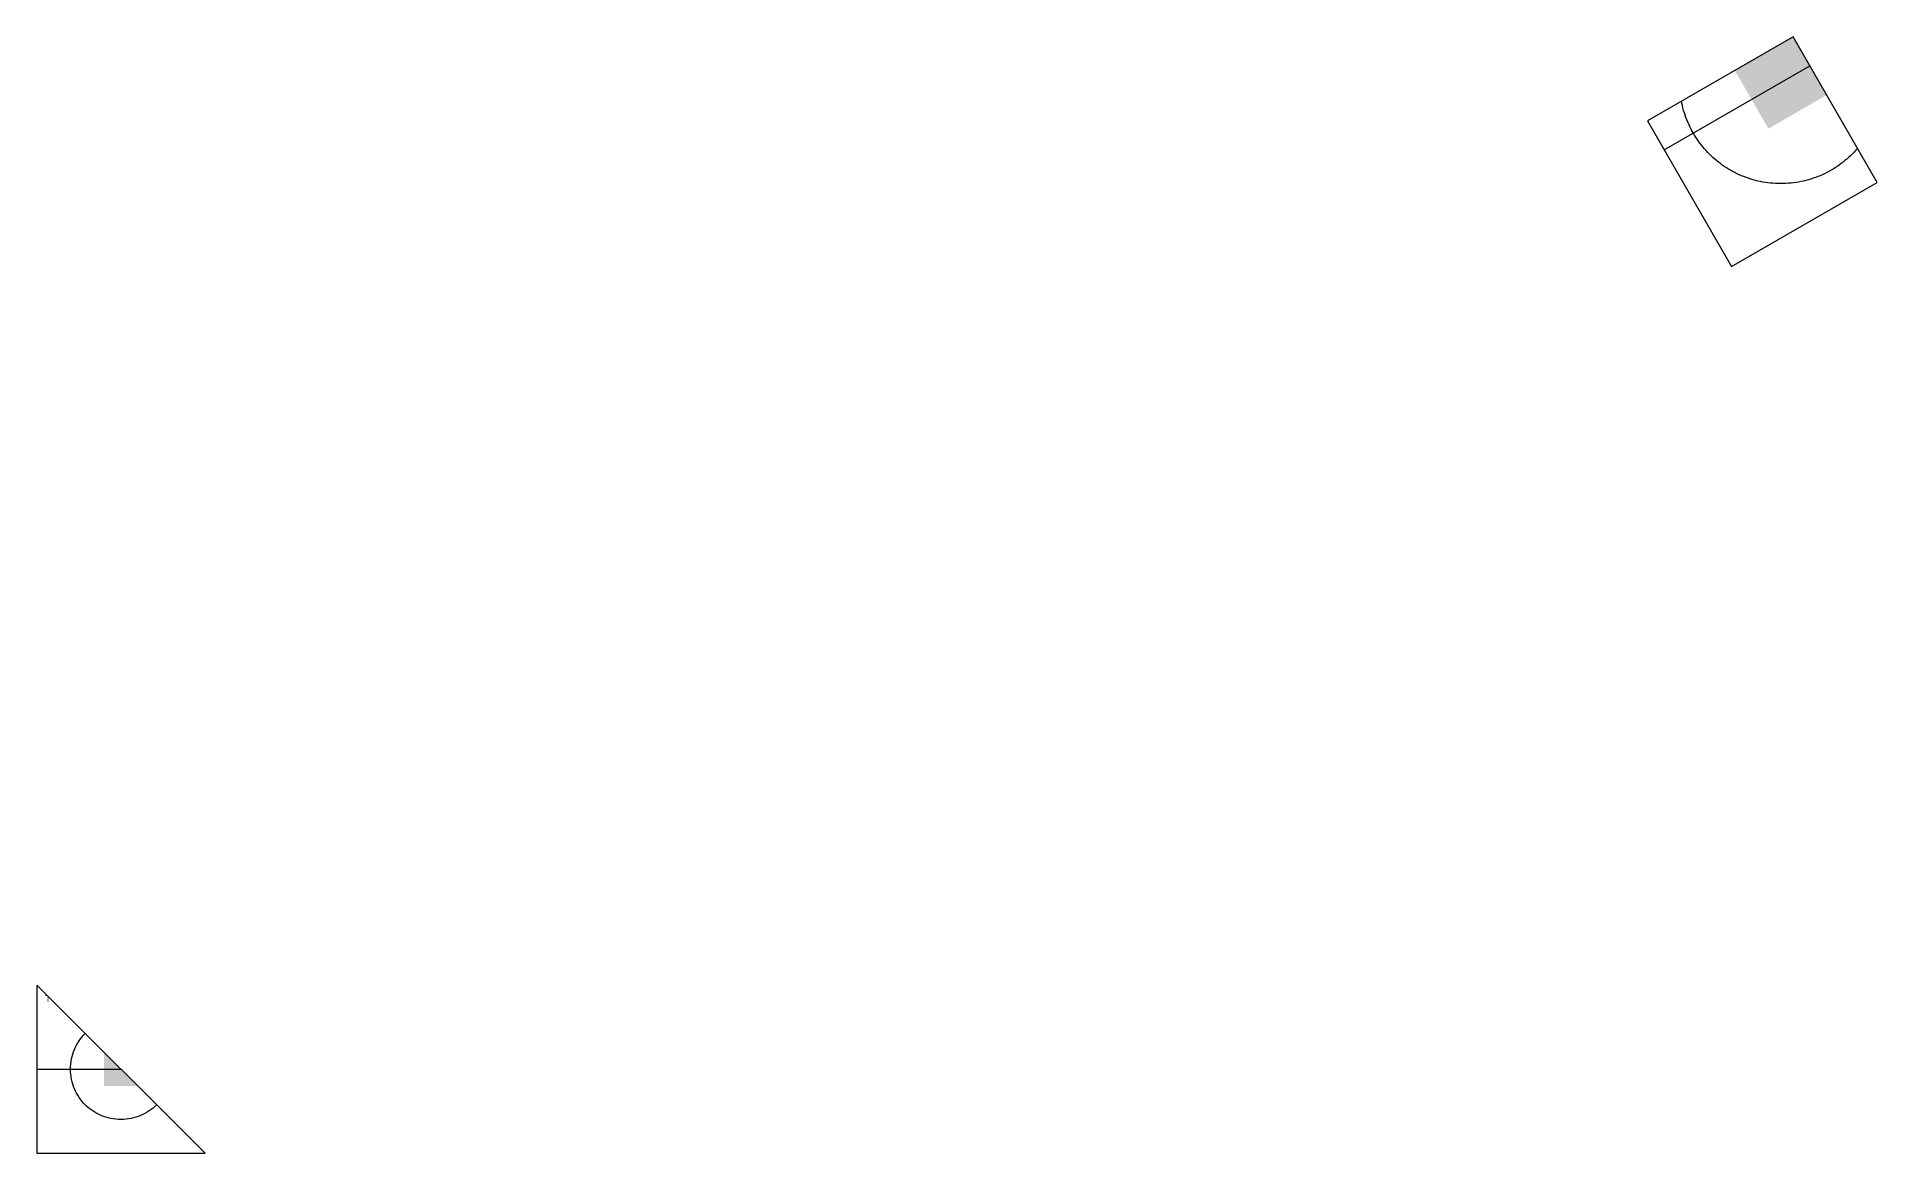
# Model space of a CAD drawing. Header units: metres. Extents: x 0 to 1094, y 0 to 664.
import ezdxf
from ezdxf.xclip import XClip

# ---------------------------------------------------------------- set-up
doc = ezdxf.new("R2010")
doc.units = ezdxf.units.M
doc.header["$XCLIPFRAME"] = 2

# ---------------------------------------------------------------- blocks, each defined once
blk = doc.blocks.new('PLAN')
blk.add_hatch(color=1).paths.add_polyline_path([(40, 40), (60, 40), (60, 60), (40, 60)])
blk.add_line((0, 50), (100, 50))
blk.add_lwpolyline([(0, 0), (100, 0), (100, 100), (0, 100)], close=True)
blk.add_circle((50, 50), 30)
blk.add_text('TOP LEFT', height=4).set_placement((5, 90))

msp = doc.modelspace()

# ---------------------------------------------------------------- block references
ref = msp.add_blockref('PLAN', (1000, 500), dxfattribs=dict(xscale=2, yscale=2, rotation=30))
XClip(ref).set_block_clipping_path([(10, 10), (60, 60)])
ref = msp.add_blockref('PLAN', (0, 0))
XClip(ref).set_block_clipping_path([(0, 0), (100, 0), (0, 100)])

doc.saveas('drawing.dxf')
